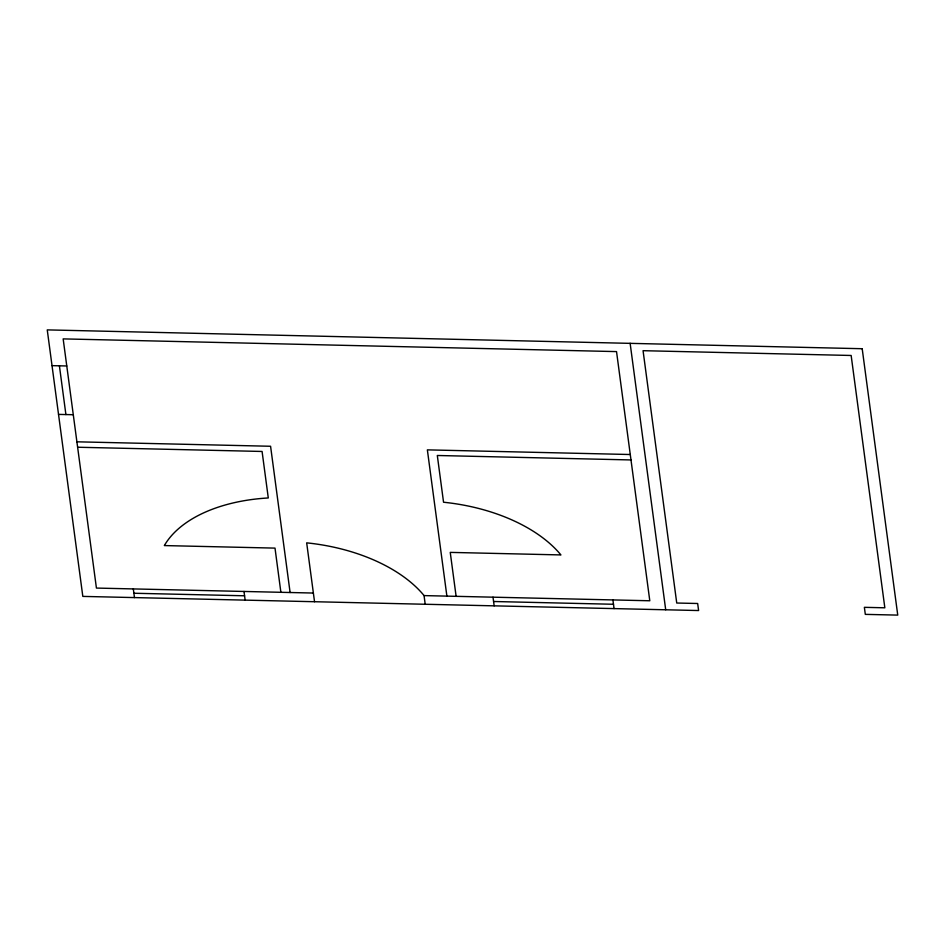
<?xml version="1.0" encoding="UTF-8"?>
<svg xmlns="http://www.w3.org/2000/svg" width="945" height="945" viewBox="0 0 945 945"><rect width="100%" height="100%" fill="white"/><g stroke="black" fill="none" stroke-linecap="round" stroke-linejoin="round"><path stroke-width="1.42" d="M52.022 365.644L66.776 365.975M58.531 414.394L73.285 414.725M76.899 441.811L270.577 446.264L290.103 592.515M630.268 454.521L427.364 449.867L446.89 596.118M77.62 447.233L262.084 451.462L268.286 497.956A141.136 81.553 5.9 0 0 164.335 545.572L275.007 548.112L280.878 592.302M630.988 459.943L437.311 455.49L443.548 502.232A141.148 81.565 5.9 0 1 560.917 554.928L450.245 552.388L456.116 596.33M313.374 593.047L96.425 588.073L63.161 338.889L616.53 351.599L649.794 600.772L424.045 595.598M133.895 593.247L244.566 595.787M493.585 601.504L613.482 604.268M630.126 343.271L665.705 609.785M612.903 599.933L614.061 608.592M493.006 597.181L494.164 605.839M425.203 604.257L424.045 595.551A141.148 81.565 5.9 0 0 306.676 542.855L314.531 601.717M243.987 591.452L245.145 600.122M133.316 588.912L134.474 597.583M59.405 365.809L65.902 414.56M862.194 348.717L47.25 329.888L82.817 596.401L698.603 610.541L697.658 603.501L676.738 603.028L643.061 350.689L851.15 355.474L884.839 607.8L864.368 607.328L865.313 614.368L897.75 615.112L862.194 348.717"/></g></svg>
